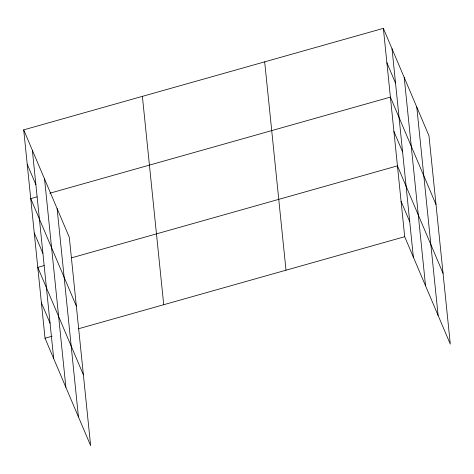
<?xml version="1.0" encoding="UTF-8"?>
<svg xmlns="http://www.w3.org/2000/svg" width="474" height="474" viewBox="0 0 474 474"><rect width="100%" height="100%" fill="white"/><g stroke="black" fill="none" stroke-linecap="round" stroke-linejoin="round"><path stroke-width="0.71" d="M23.7 129.864L69.305 237.302L90.635 445.649L45.03 338.211L23.7 129.864L383.365 28.351L428.97 135.789L450.3 344.136L404.695 236.698L383.365 28.351M37.096 196.823L30.739 198.618L76.344 306.056M49.811 193.232L390.404 97.105L436.009 204.543M44.135 265.576L37.778 267.372L83.383 374.816M71.687 257.803L397.443 165.859L443.048 273.297M45.03 338.211L52.093 336.214M78.234 328.838L404.695 236.698M386.885 62.728L395.541 83.116M393.924 131.482L402.58 151.87M401.069 201.278L409.726 221.666M27.219 164.241L35.876 184.629M34.258 232.995L42.915 253.383M41.404 302.791L50.06 323.179M416.776 107.065L438.106 315.411M404.215 77.463L425.545 285.81M392.022 48.739L413.352 257.086M264.676 61.845L286.006 270.198M142.39 96.364L163.72 304.711M57.111 208.578L78.441 416.924M44.55 178.976L65.88 387.329M32.356 150.252L53.686 358.599"/></g></svg>
